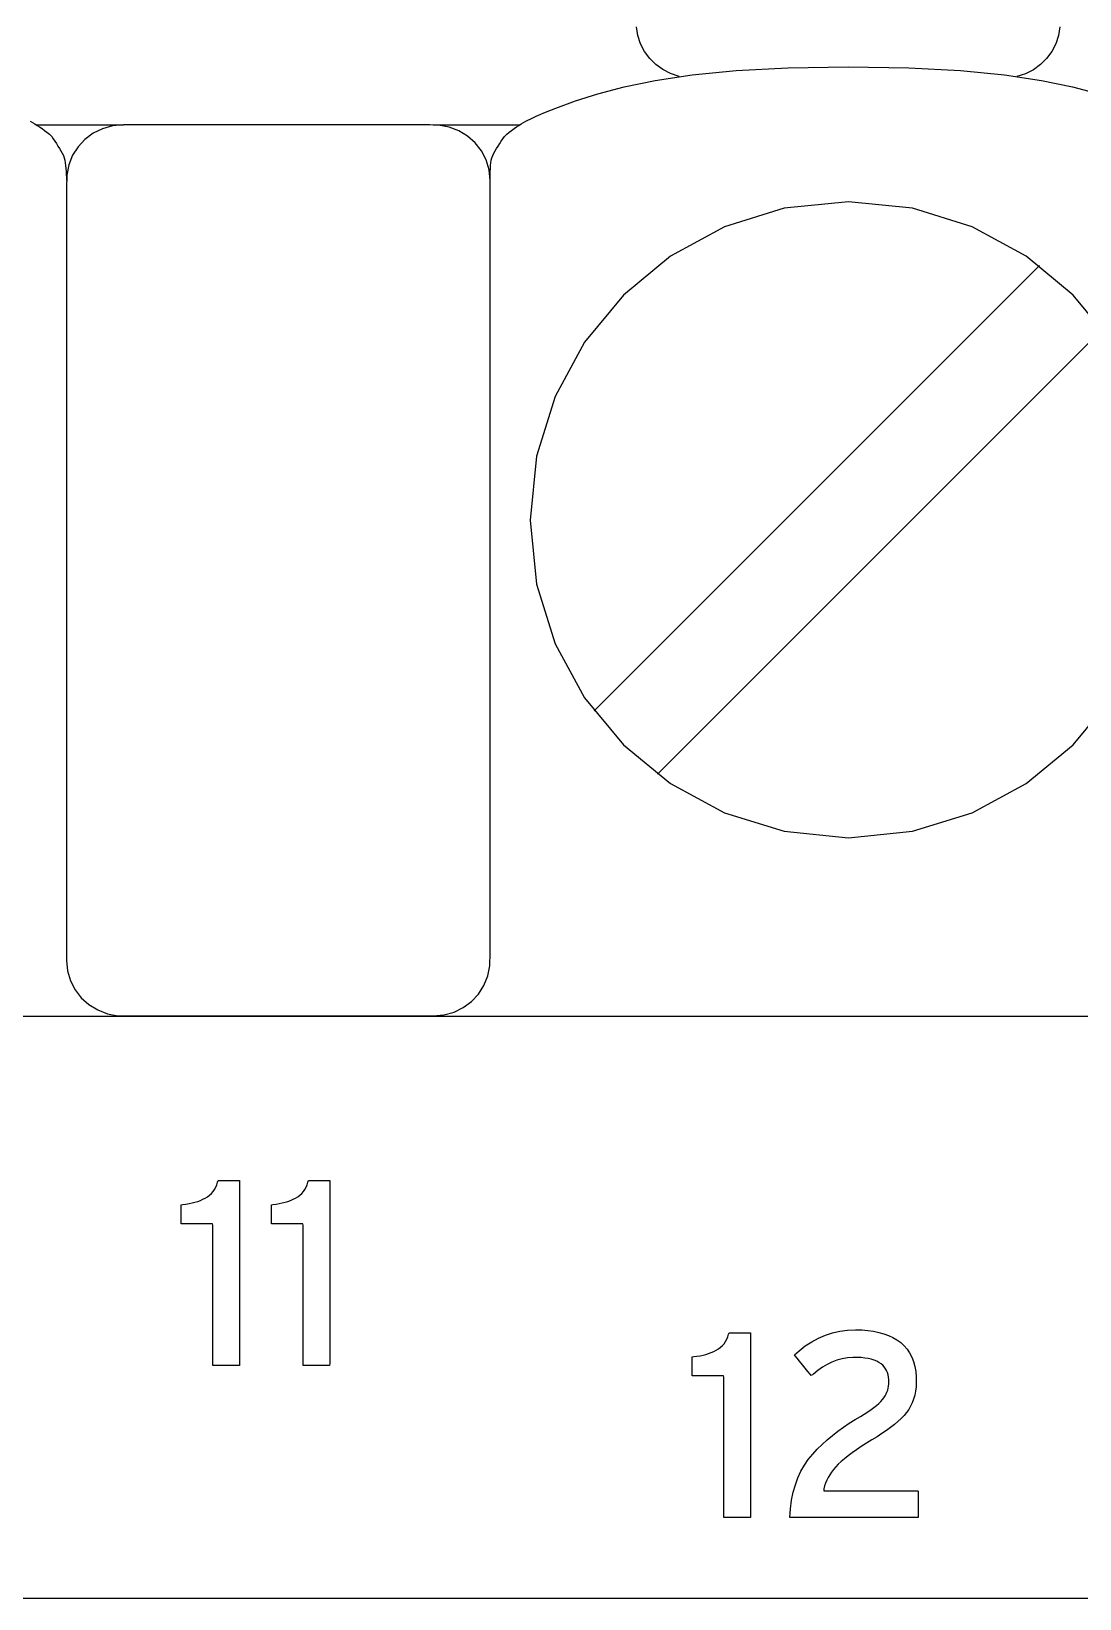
# Model space of a CAD drawing. Extents: x 1 to 47.7, y 0.2 to 35.
# Drawn here: x 29.741 to 30.293, y 10.665 to 11.489 of the extents above; entities that cross this region are included whole.
import ezdxf

# ---------------------------------------------------------------- set-up
doc = ezdxf.new("R2010")
doc.units = 0
doc.header["$MEASUREMENT"] = 0
for name, color, linetype in [('5_1___24__TARGET_LEDS___12', 7, 'CONTINUOUS'), ('6_1__EMPTY_IO_BOARD_POSITI', 7, 'CONTINUOUS'), ('6_2___8__INDEPENDENT_INPUT', 7, 'CONTINUOUS'), ('6_3___8__OPTOISO_INDEPENDE', 7, 'CONTINUOUS'), ('6_4___24__OPTOISO_INDEPEND', 7, 'CONTINUOUS'), ('6_5___8__INDEPENDENT_INPUT', 7, 'CONTINUOUS'), ('6_6___8__INDEPENDENT_INPUT', 7, 'CONTINUOUS'), ('6_7___8__OPTOISO_INDEPENDE', 7, 'CONTINUOUS'), ('6_8___8__OPTOISO_INDEPENDE', 7, 'CONTINUOUS'), ('7_0_____DWG', 7, 'CONTINUOUS')]:
    doc.layers.add(name, color=color, linetype=linetype)

msp = doc.modelspace()

# ---------------------------------------------------------------- linework, layer by layer
at = {"layer": '5_1___24__TARGET_LEDS___12'}
for points in [[(30.08194, 11.46545), (30.07751, 11.46695), (30.07342, 11.46907), (30.06973, 11.47175), (30.06652, 11.47495), (30.06384, 11.47859), (30.06175, 11.48262), (30.06032, 11.48699), (30.0596, 11.49163)], [(30.2823, 11.49161), (30.28157, 11.48695), (30.28012, 11.48257), (30.27801, 11.47853), (30.2753, 11.47488), (30.27205, 11.4717), (30.26833, 11.46902), (30.2642, 11.46692), (30.25972, 11.46545)], [(29.98253, 11.41079), (29.98253, 11.41229), (29.98256, 11.41385), (29.9826, 11.41546), (29.98269, 11.41706), (29.98281, 11.41862), (29.98298, 11.4201), (29.9832, 11.42147), (29.9835, 11.4227), (29.98392, 11.42384), (29.98451, 11.42508), (29.9852, 11.42634), (29.98596, 11.4276), (29.98677, 11.42887), (29.9876, 11.43014), (29.98844, 11.43141), (29.98927, 11.43267), (29.99007, 11.43392), (29.99129, 11.43508), (29.9926, 11.43614), (29.99388, 11.43713), (29.99514, 11.43806), (29.99639, 11.43893), (29.99762, 11.43974), (29.99885, 11.44049), (30.00008, 11.4412), (30.00132, 11.44187), (30.00248, 11.44248), (30.00358, 11.44305), (30.00463, 11.44357), (30.0057, 11.44408), (30.00681, 11.44459), (30.008, 11.44512), (30.00933, 11.44568), (30.01083, 11.4463), (30.01715, 11.44878), (30.02743, 11.45259), (30.03922, 11.45641), (30.05304, 11.46008), (30.06941, 11.46343), (30.08887, 11.46632), (30.11194, 11.46858), (30.13914, 11.47005), (30.17101, 11.47057), (30.20286, 11.47005), (30.23006, 11.46858), (30.25313, 11.46632), (30.27259, 11.46343), (30.28896, 11.46008), (30.30278, 11.45641)], [(29.74068, 11.44187), (29.74191, 11.4412), (29.74315, 11.44049), (29.74438, 11.43974), (29.74561, 11.43893), (29.74685, 11.43806), (29.74811, 11.43713), (29.74939, 11.43614), (29.7507, 11.43508), (29.75193, 11.43392), (29.75272, 11.43267), (29.75355, 11.43141), (29.75439, 11.43014), (29.75523, 11.42887), (29.75603, 11.4276), (29.75679, 11.42634), (29.75748, 11.42508), (29.75808, 11.42384), (29.7585, 11.4227), (29.75881, 11.42147), (29.75906, 11.4201), (29.75927, 11.41862), (29.75943, 11.41706), (29.75955, 11.41546), (29.75962, 11.41385), (29.75967, 11.41229), (29.75968, 11.41079)], [(29.74414, 11.44003), (29.78968, 11.44003)], [(29.95254, 11.44003), (29.99809, 11.44003)], [(30.30976, 11.32564), (30.28933, 11.35043), (30.26457, 11.37089), (30.23616, 11.38635), (30.20477, 11.39612), (30.17107, 11.39953), (30.13732, 11.39612), (30.10589, 11.38635), (30.07745, 11.37089), (30.05267, 11.35043), (30.03223, 11.32564), (30.0168, 11.2972), (30.00705, 11.26578), (30.00365, 11.23208), (30.00705, 11.19839), (30.0168, 11.16703), (30.03223, 11.13865), (30.05267, 11.11392), (30.07745, 11.09353), (30.10589, 11.07813), (30.13732, 11.0684), (30.17107, 11.065), (30.20477, 11.0684), (30.23616, 11.07813), (30.26457, 11.09353), (30.28933, 11.11392), (30.30976, 11.13865)], [(30.03723, 11.13184), (30.2715, 11.36611)], [(30.07065, 11.09842), (30.30492, 11.33269)], [(28.42013, 10.9711), (28.55933, 10.9711), (28.70075, 10.9711), (28.9885, 10.9711), (29.2798, 10.9711), (29.57111, 10.9711), (29.85886, 10.9711), (30.00028, 10.9711), (30.13948, 10.9711), (30.276, 10.9711), (30.40941, 10.9711)]]:
    msp.add_lwpolyline(points, dxfattribs=at)
msp.add_lwpolyline([(29.98253, 11.41079), (29.98199, 11.41635), (29.98043, 11.42156), (29.97796, 11.42631), (29.97468, 11.43052), (29.97068, 11.43408), (29.96608, 11.43689), (29.96096, 11.43886), (29.95543, 11.4399), (29.95091, 11.44003), (29.93911, 11.44003), (29.91856, 11.44003), (29.89244, 11.44003), (29.86393, 11.44003), (29.83622, 11.44003), (29.81249, 11.44003), (29.79591, 11.44003), (29.78968, 11.44003), (29.78398, 11.4395), (29.77865, 11.43799), (29.77377, 11.43558), (29.76945, 11.43238), (29.7658, 11.42849), (29.76291, 11.424), (29.76088, 11.419), (29.75982, 11.41361), (29.75968, 11.40669), (29.75968, 11.37697), (29.75968, 11.32519), (29.75968, 11.25939), (29.75968, 11.18757), (29.75968, 11.11776), (29.75968, 11.05797), (29.75968, 11.01622), (29.75968, 11.00052), (29.76022, 10.99496), (29.76178, 10.98975), (29.76425, 10.985), (29.76753, 10.98079), (29.77153, 10.97723), (29.77614, 10.97442), (29.78126, 10.97245), (29.78679, 10.97141), (29.79131, 10.97128), (29.80311, 10.97128), (29.82366, 10.97128), (29.84978, 10.97128), (29.87829, 10.97128), (29.906, 10.97128), (29.92973, 10.97128), (29.94631, 10.97128), (29.95254, 10.97128), (29.95824, 10.97181), (29.96357, 10.97332), (29.96845, 10.97573), (29.97276, 10.97893), (29.97642, 10.98282), (29.9793, 10.98731), (29.98133, 10.99231), (29.98239, 10.9977), (29.98253, 11.00461), (29.98253, 11.03434), (29.98253, 11.08611), (29.98253, 11.15192), (29.98253, 11.22373), (29.98253, 11.29354), (29.98253, 11.35333), (29.98253, 11.39509)], close=True, dxfattribs=at)
at = {"layer": '6_1__EMPTY_IO_BOARD_POSITI'}
msp.add_lwpolyline([(30.40736, 10.97103), (30.21939, 10.97103), (30.02564, 10.97103), (29.82735, 10.97103), (29.62573, 10.97103), (29.21743, 10.97103), (28.81052, 10.97103), (28.61066, 10.97103), (28.41481, 10.97103)], dxfattribs=at)
at = {"layer": '6_2___8__INDEPENDENT_INPUT'}
for points in [[(30.08194, 11.46545), (30.07751, 11.46695), (30.07342, 11.46907), (30.06973, 11.47175), (30.06652, 11.47495), (30.06384, 11.47859), (30.06175, 11.48262), (30.06032, 11.48699), (30.0596, 11.49163)], [(30.2823, 11.49161), (30.28157, 11.48695), (30.28012, 11.48257), (30.27801, 11.47853), (30.2753, 11.47488), (30.27205, 11.4717), (30.26833, 11.46902), (30.2642, 11.46692), (30.25972, 11.46545)], [(29.98253, 11.41079), (29.98253, 11.41229), (29.98256, 11.41385), (29.9826, 11.41546), (29.98269, 11.41706), (29.98281, 11.41862), (29.98298, 11.4201), (29.9832, 11.42147), (29.9835, 11.4227), (29.98392, 11.42384), (29.98451, 11.42508), (29.9852, 11.42634), (29.98596, 11.4276), (29.98677, 11.42887), (29.9876, 11.43014), (29.98844, 11.43141), (29.98927, 11.43267), (29.99007, 11.43392), (29.99129, 11.43508), (29.9926, 11.43614), (29.99388, 11.43713), (29.99514, 11.43806), (29.99639, 11.43893), (29.99762, 11.43974), (29.99885, 11.44049), (30.00008, 11.4412), (30.00132, 11.44187), (30.00248, 11.44248), (30.00358, 11.44305), (30.00463, 11.44357), (30.0057, 11.44408), (30.00681, 11.44459), (30.008, 11.44512), (30.00933, 11.44568), (30.01083, 11.4463), (30.01715, 11.44878), (30.02743, 11.45259), (30.03922, 11.45641), (30.05304, 11.46008), (30.06941, 11.46343), (30.08887, 11.46632), (30.11194, 11.46858), (30.13914, 11.47005), (30.17101, 11.47057), (30.20286, 11.47005), (30.23006, 11.46858), (30.25313, 11.46632), (30.27259, 11.46343), (30.28896, 11.46008), (30.30278, 11.45641)], [(29.74068, 11.44187), (29.74191, 11.4412), (29.74315, 11.44049), (29.74438, 11.43974), (29.74561, 11.43893), (29.74685, 11.43806), (29.74811, 11.43713), (29.74939, 11.43614), (29.7507, 11.43508), (29.75193, 11.43392), (29.75272, 11.43267), (29.75355, 11.43141), (29.75439, 11.43014), (29.75523, 11.42887), (29.75603, 11.4276), (29.75679, 11.42634), (29.75748, 11.42508), (29.75808, 11.42384), (29.7585, 11.4227), (29.75881, 11.42147), (29.75906, 11.4201), (29.75927, 11.41862), (29.75943, 11.41706), (29.75955, 11.41546), (29.75962, 11.41385), (29.75967, 11.41229), (29.75968, 11.41079)], [(29.74414, 11.44003), (29.78968, 11.44003)], [(29.95254, 11.44003), (29.99809, 11.44003)], [(30.30976, 11.32564), (30.28933, 11.35043), (30.26457, 11.37089), (30.23616, 11.38635), (30.20477, 11.39612), (30.17107, 11.39953), (30.13732, 11.39612), (30.10589, 11.38635), (30.07745, 11.37089), (30.05267, 11.35043), (30.03223, 11.32564), (30.0168, 11.2972), (30.00705, 11.26578), (30.00365, 11.23208), (30.00705, 11.19839), (30.0168, 11.16703), (30.03223, 11.13865), (30.05267, 11.11392), (30.07745, 11.09353), (30.10589, 11.07813), (30.13732, 11.0684), (30.17107, 11.065), (30.20477, 11.0684), (30.23616, 11.07813), (30.26457, 11.09353), (30.28933, 11.11392), (30.30976, 11.13865)], [(30.03723, 11.13184), (30.2715, 11.36611)], [(30.07065, 11.09842), (30.30492, 11.33269)], [(28.42013, 10.9711), (28.55933, 10.9711), (28.70075, 10.9711), (28.9885, 10.9711), (29.2798, 10.9711), (29.57111, 10.9711), (29.85886, 10.9711), (30.00028, 10.9711), (30.13948, 10.9711), (30.276, 10.9711), (30.40941, 10.9711)]]:
    msp.add_lwpolyline(points, dxfattribs=at)
msp.add_lwpolyline([(29.98253, 11.41079), (29.98199, 11.41635), (29.98043, 11.42156), (29.97796, 11.42631), (29.97468, 11.43052), (29.97068, 11.43408), (29.96608, 11.43689), (29.96096, 11.43886), (29.95543, 11.4399), (29.95091, 11.44003), (29.93911, 11.44003), (29.91856, 11.44003), (29.89244, 11.44003), (29.86393, 11.44003), (29.83622, 11.44003), (29.81249, 11.44003), (29.79591, 11.44003), (29.78968, 11.44003), (29.78398, 11.4395), (29.77865, 11.43799), (29.77377, 11.43558), (29.76945, 11.43238), (29.7658, 11.42849), (29.76291, 11.424), (29.76088, 11.419), (29.75982, 11.41361), (29.75968, 11.40669), (29.75968, 11.37697), (29.75968, 11.32519), (29.75968, 11.25939), (29.75968, 11.18757), (29.75968, 11.11776), (29.75968, 11.05797), (29.75968, 11.01622), (29.75968, 11.00052), (29.76022, 10.99496), (29.76178, 10.98975), (29.76425, 10.985), (29.76753, 10.98079), (29.77153, 10.97723), (29.77614, 10.97442), (29.78126, 10.97245), (29.78679, 10.97141), (29.79131, 10.97128), (29.80311, 10.97128), (29.82366, 10.97128), (29.84978, 10.97128), (29.87829, 10.97128), (29.906, 10.97128), (29.92973, 10.97128), (29.94631, 10.97128), (29.95254, 10.97128), (29.95824, 10.97181), (29.96357, 10.97332), (29.96845, 10.97573), (29.97276, 10.97893), (29.97642, 10.98282), (29.9793, 10.98731), (29.98133, 10.99231), (29.98239, 10.9977), (29.98253, 11.00461), (29.98253, 11.03434), (29.98253, 11.08611), (29.98253, 11.15192), (29.98253, 11.22373), (29.98253, 11.29354), (29.98253, 11.35333), (29.98253, 11.39509)], close=True, dxfattribs=at)
at = {"layer": '6_3___8__OPTOISO_INDEPENDE'}
for points in [[(30.08194, 11.46545), (30.07751, 11.46695), (30.07342, 11.46907), (30.06973, 11.47175), (30.06652, 11.47495), (30.06384, 11.47859), (30.06175, 11.48262), (30.06032, 11.48699), (30.0596, 11.49163)], [(30.2823, 11.49161), (30.28157, 11.48695), (30.28012, 11.48257), (30.27801, 11.47853), (30.2753, 11.47488), (30.27205, 11.4717), (30.26833, 11.46902), (30.2642, 11.46692), (30.25972, 11.46545)], [(29.98253, 11.41079), (29.98253, 11.41229), (29.98256, 11.41385), (29.9826, 11.41546), (29.98269, 11.41706), (29.98281, 11.41862), (29.98298, 11.4201), (29.9832, 11.42147), (29.9835, 11.4227), (29.98392, 11.42384), (29.98451, 11.42508), (29.9852, 11.42634), (29.98596, 11.4276), (29.98677, 11.42887), (29.9876, 11.43014), (29.98844, 11.43141), (29.98927, 11.43267), (29.99007, 11.43392), (29.99129, 11.43508), (29.9926, 11.43614), (29.99388, 11.43713), (29.99514, 11.43806), (29.99639, 11.43893), (29.99762, 11.43974), (29.99885, 11.44049), (30.00008, 11.4412), (30.00132, 11.44187), (30.00248, 11.44248), (30.00358, 11.44305), (30.00463, 11.44357), (30.0057, 11.44408), (30.00681, 11.44459), (30.008, 11.44512), (30.00933, 11.44568), (30.01083, 11.4463), (30.01715, 11.44878), (30.02743, 11.45259), (30.03922, 11.45641), (30.05304, 11.46008), (30.06941, 11.46343), (30.08887, 11.46632), (30.11194, 11.46858), (30.13914, 11.47005), (30.17101, 11.47057), (30.20286, 11.47005), (30.23006, 11.46858), (30.25313, 11.46632), (30.27259, 11.46343), (30.28896, 11.46008), (30.30278, 11.45641)], [(29.74068, 11.44187), (29.74191, 11.4412), (29.74315, 11.44049), (29.74438, 11.43974), (29.74561, 11.43893), (29.74685, 11.43806), (29.74811, 11.43713), (29.74939, 11.43614), (29.7507, 11.43508), (29.75193, 11.43392), (29.75272, 11.43267), (29.75355, 11.43141), (29.75439, 11.43014), (29.75523, 11.42887), (29.75603, 11.4276), (29.75679, 11.42634), (29.75748, 11.42508), (29.75808, 11.42384), (29.7585, 11.4227), (29.75881, 11.42147), (29.75906, 11.4201), (29.75927, 11.41862), (29.75943, 11.41706), (29.75955, 11.41546), (29.75962, 11.41385), (29.75967, 11.41229), (29.75968, 11.41079)], [(29.74414, 11.44003), (29.78968, 11.44003)], [(29.95254, 11.44003), (29.99809, 11.44003)], [(30.30976, 11.32564), (30.28933, 11.35043), (30.26457, 11.37089), (30.23616, 11.38635), (30.20477, 11.39612), (30.17107, 11.39953), (30.13732, 11.39612), (30.10589, 11.38635), (30.07745, 11.37089), (30.05267, 11.35043), (30.03223, 11.32564), (30.0168, 11.2972), (30.00705, 11.26578), (30.00365, 11.23208), (30.00705, 11.19839), (30.0168, 11.16703), (30.03223, 11.13865), (30.05267, 11.11392), (30.07745, 11.09353), (30.10589, 11.07813), (30.13732, 11.0684), (30.17107, 11.065), (30.20477, 11.0684), (30.23616, 11.07813), (30.26457, 11.09353), (30.28933, 11.11392), (30.30976, 11.13865)], [(30.03723, 11.13184), (30.2715, 11.36611)], [(30.07065, 11.09842), (30.30492, 11.33269)], [(28.42013, 10.9711), (28.55933, 10.9711), (28.70075, 10.9711), (28.9885, 10.9711), (29.2798, 10.9711), (29.57111, 10.9711), (29.85886, 10.9711), (30.00028, 10.9711), (30.13948, 10.9711), (30.276, 10.9711), (30.40941, 10.9711)]]:
    msp.add_lwpolyline(points, dxfattribs=at)
msp.add_lwpolyline([(29.98253, 11.41079), (29.98199, 11.41635), (29.98043, 11.42156), (29.97796, 11.42631), (29.97468, 11.43052), (29.97068, 11.43408), (29.96608, 11.43689), (29.96096, 11.43886), (29.95543, 11.4399), (29.95091, 11.44003), (29.93911, 11.44003), (29.91856, 11.44003), (29.89244, 11.44003), (29.86393, 11.44003), (29.83622, 11.44003), (29.81249, 11.44003), (29.79591, 11.44003), (29.78968, 11.44003), (29.78398, 11.4395), (29.77865, 11.43799), (29.77377, 11.43558), (29.76945, 11.43238), (29.7658, 11.42849), (29.76291, 11.424), (29.76088, 11.419), (29.75982, 11.41361), (29.75968, 11.40669), (29.75968, 11.37697), (29.75968, 11.32519), (29.75968, 11.25939), (29.75968, 11.18757), (29.75968, 11.11776), (29.75968, 11.05797), (29.75968, 11.01622), (29.75968, 11.00052), (29.76022, 10.99496), (29.76178, 10.98975), (29.76425, 10.985), (29.76753, 10.98079), (29.77153, 10.97723), (29.77614, 10.97442), (29.78126, 10.97245), (29.78679, 10.97141), (29.79131, 10.97128), (29.80311, 10.97128), (29.82366, 10.97128), (29.84978, 10.97128), (29.87829, 10.97128), (29.906, 10.97128), (29.92973, 10.97128), (29.94631, 10.97128), (29.95254, 10.97128), (29.95824, 10.97181), (29.96357, 10.97332), (29.96845, 10.97573), (29.97276, 10.97893), (29.97642, 10.98282), (29.9793, 10.98731), (29.98133, 10.99231), (29.98239, 10.9977), (29.98253, 11.00461), (29.98253, 11.03434), (29.98253, 11.08611), (29.98253, 11.15192), (29.98253, 11.22373), (29.98253, 11.29354), (29.98253, 11.35333), (29.98253, 11.39509)], close=True, dxfattribs=at)
at = {"layer": '6_4___24__OPTOISO_INDEPEND'}
for points in [[(30.08194, 11.46545), (30.07751, 11.46695), (30.07342, 11.46907), (30.06973, 11.47175), (30.06652, 11.47495), (30.06384, 11.47859), (30.06175, 11.48262), (30.06032, 11.48699), (30.0596, 11.49163)], [(30.2823, 11.49161), (30.28157, 11.48695), (30.28012, 11.48257), (30.27801, 11.47853), (30.2753, 11.47488), (30.27205, 11.4717), (30.26833, 11.46902), (30.2642, 11.46692), (30.25972, 11.46545)], [(29.98253, 11.41079), (29.98253, 11.41229), (29.98256, 11.41385), (29.9826, 11.41546), (29.98269, 11.41706), (29.98281, 11.41862), (29.98298, 11.4201), (29.9832, 11.42147), (29.9835, 11.4227), (29.98392, 11.42384), (29.98451, 11.42508), (29.9852, 11.42634), (29.98596, 11.4276), (29.98677, 11.42887), (29.9876, 11.43014), (29.98844, 11.43141), (29.98927, 11.43267), (29.99007, 11.43392), (29.99129, 11.43508), (29.9926, 11.43614), (29.99388, 11.43713), (29.99514, 11.43806), (29.99639, 11.43893), (29.99762, 11.43974), (29.99885, 11.44049), (30.00008, 11.4412), (30.00132, 11.44187), (30.00248, 11.44248), (30.00358, 11.44305), (30.00463, 11.44357), (30.0057, 11.44408), (30.00681, 11.44459), (30.008, 11.44512), (30.00933, 11.44568), (30.01083, 11.4463), (30.01715, 11.44878), (30.02743, 11.45259), (30.03922, 11.45641), (30.05304, 11.46008), (30.06941, 11.46343), (30.08887, 11.46632), (30.11194, 11.46858), (30.13914, 11.47005), (30.17101, 11.47057), (30.20286, 11.47005), (30.23006, 11.46858), (30.25313, 11.46632), (30.27259, 11.46343), (30.28896, 11.46008), (30.30278, 11.45641)], [(29.74068, 11.44187), (29.74191, 11.4412), (29.74315, 11.44049), (29.74438, 11.43974), (29.74561, 11.43893), (29.74685, 11.43806), (29.74811, 11.43713), (29.74939, 11.43614), (29.7507, 11.43508), (29.75193, 11.43392), (29.75272, 11.43267), (29.75355, 11.43141), (29.75439, 11.43014), (29.75523, 11.42887), (29.75603, 11.4276), (29.75679, 11.42634), (29.75748, 11.42508), (29.75808, 11.42384), (29.7585, 11.4227), (29.75881, 11.42147), (29.75906, 11.4201), (29.75927, 11.41862), (29.75943, 11.41706), (29.75955, 11.41546), (29.75962, 11.41385), (29.75967, 11.41229), (29.75968, 11.41079)], [(29.74414, 11.44003), (29.78968, 11.44003)], [(29.95254, 11.44003), (29.99809, 11.44003)], [(30.30976, 11.32564), (30.28933, 11.35043), (30.26457, 11.37089), (30.23616, 11.38635), (30.20477, 11.39612), (30.17107, 11.39953), (30.13732, 11.39612), (30.10589, 11.38635), (30.07745, 11.37089), (30.05267, 11.35043), (30.03223, 11.32564), (30.0168, 11.2972), (30.00705, 11.26578), (30.00365, 11.23208), (30.00705, 11.19839), (30.0168, 11.16703), (30.03223, 11.13865), (30.05267, 11.11392), (30.07745, 11.09353), (30.10589, 11.07813), (30.13732, 11.0684), (30.17107, 11.065), (30.20477, 11.0684), (30.23616, 11.07813), (30.26457, 11.09353), (30.28933, 11.11392), (30.30976, 11.13865)], [(30.03723, 11.13184), (30.2715, 11.36611)], [(30.07065, 11.09842), (30.30492, 11.33269)], [(28.42013, 10.9711), (28.55933, 10.9711), (28.70075, 10.9711), (28.9885, 10.9711), (29.2798, 10.9711), (29.57111, 10.9711), (29.85886, 10.9711), (30.00028, 10.9711), (30.13948, 10.9711), (30.276, 10.9711), (30.40941, 10.9711)]]:
    msp.add_lwpolyline(points, dxfattribs=at)
msp.add_lwpolyline([(29.98253, 11.41079), (29.98199, 11.41635), (29.98043, 11.42156), (29.97796, 11.42631), (29.97468, 11.43052), (29.97068, 11.43408), (29.96608, 11.43689), (29.96096, 11.43886), (29.95543, 11.4399), (29.95091, 11.44003), (29.93911, 11.44003), (29.91856, 11.44003), (29.89244, 11.44003), (29.86393, 11.44003), (29.83622, 11.44003), (29.81249, 11.44003), (29.79591, 11.44003), (29.78968, 11.44003), (29.78398, 11.4395), (29.77865, 11.43799), (29.77377, 11.43558), (29.76945, 11.43238), (29.7658, 11.42849), (29.76291, 11.424), (29.76088, 11.419), (29.75982, 11.41361), (29.75968, 11.40669), (29.75968, 11.37697), (29.75968, 11.32519), (29.75968, 11.25939), (29.75968, 11.18757), (29.75968, 11.11776), (29.75968, 11.05797), (29.75968, 11.01622), (29.75968, 11.00052), (29.76022, 10.99496), (29.76178, 10.98975), (29.76425, 10.985), (29.76753, 10.98079), (29.77153, 10.97723), (29.77614, 10.97442), (29.78126, 10.97245), (29.78679, 10.97141), (29.79131, 10.97128), (29.80311, 10.97128), (29.82366, 10.97128), (29.84978, 10.97128), (29.87829, 10.97128), (29.906, 10.97128), (29.92973, 10.97128), (29.94631, 10.97128), (29.95254, 10.97128), (29.95824, 10.97181), (29.96357, 10.97332), (29.96845, 10.97573), (29.97276, 10.97893), (29.97642, 10.98282), (29.9793, 10.98731), (29.98133, 10.99231), (29.98239, 10.9977), (29.98253, 11.00461), (29.98253, 11.03434), (29.98253, 11.08611), (29.98253, 11.15192), (29.98253, 11.22373), (29.98253, 11.29354), (29.98253, 11.35333), (29.98253, 11.39509)], close=True, dxfattribs=at)
at = {"layer": '6_5___8__INDEPENDENT_INPUT'}
for points in [[(30.08194, 11.46545), (30.07751, 11.46695), (30.07342, 11.46907), (30.06973, 11.47175), (30.06652, 11.47495), (30.06384, 11.47859), (30.06175, 11.48262), (30.06032, 11.48699), (30.0596, 11.49163)], [(30.2823, 11.49161), (30.28157, 11.48695), (30.28012, 11.48257), (30.27801, 11.47853), (30.2753, 11.47488), (30.27205, 11.4717), (30.26833, 11.46902), (30.2642, 11.46692), (30.25972, 11.46545)], [(29.98253, 11.41079), (29.98253, 11.41229), (29.98256, 11.41385), (29.9826, 11.41546), (29.98269, 11.41706), (29.98281, 11.41862), (29.98298, 11.4201), (29.9832, 11.42147), (29.9835, 11.4227), (29.98392, 11.42384), (29.98451, 11.42508), (29.9852, 11.42634), (29.98596, 11.4276), (29.98677, 11.42887), (29.9876, 11.43014), (29.98844, 11.43141), (29.98927, 11.43267), (29.99007, 11.43392), (29.99129, 11.43508), (29.9926, 11.43614), (29.99388, 11.43713), (29.99514, 11.43806), (29.99639, 11.43893), (29.99762, 11.43974), (29.99885, 11.44049), (30.00008, 11.4412), (30.00132, 11.44187), (30.00248, 11.44248), (30.00358, 11.44305), (30.00463, 11.44357), (30.0057, 11.44408), (30.00681, 11.44459), (30.008, 11.44512), (30.00933, 11.44568), (30.01083, 11.4463), (30.01715, 11.44878), (30.02743, 11.45259), (30.03922, 11.45641), (30.05304, 11.46008), (30.06941, 11.46343), (30.08887, 11.46632), (30.11194, 11.46858), (30.13914, 11.47005), (30.17101, 11.47057), (30.20286, 11.47005), (30.23006, 11.46858), (30.25313, 11.46632), (30.27259, 11.46343), (30.28896, 11.46008), (30.30278, 11.45641)], [(29.74068, 11.44187), (29.74191, 11.4412), (29.74315, 11.44049), (29.74438, 11.43974), (29.74561, 11.43893), (29.74685, 11.43806), (29.74811, 11.43713), (29.74939, 11.43614), (29.7507, 11.43508), (29.75193, 11.43392), (29.75272, 11.43267), (29.75355, 11.43141), (29.75439, 11.43014), (29.75523, 11.42887), (29.75603, 11.4276), (29.75679, 11.42634), (29.75748, 11.42508), (29.75808, 11.42384), (29.7585, 11.4227), (29.75881, 11.42147), (29.75906, 11.4201), (29.75927, 11.41862), (29.75943, 11.41706), (29.75955, 11.41546), (29.75962, 11.41385), (29.75967, 11.41229), (29.75968, 11.41079)], [(29.74414, 11.44003), (29.78968, 11.44003)], [(29.95254, 11.44003), (29.99809, 11.44003)], [(30.30976, 11.32564), (30.28933, 11.35043), (30.26457, 11.37089), (30.23616, 11.38635), (30.20477, 11.39612), (30.17107, 11.39953), (30.13732, 11.39612), (30.10589, 11.38635), (30.07745, 11.37089), (30.05267, 11.35043), (30.03223, 11.32564), (30.0168, 11.2972), (30.00705, 11.26578), (30.00365, 11.23208), (30.00705, 11.19839), (30.0168, 11.16703), (30.03223, 11.13865), (30.05267, 11.11392), (30.07745, 11.09353), (30.10589, 11.07813), (30.13732, 11.0684), (30.17107, 11.065), (30.20477, 11.0684), (30.23616, 11.07813), (30.26457, 11.09353), (30.28933, 11.11392), (30.30976, 11.13865)], [(30.03723, 11.13184), (30.2715, 11.36611)], [(30.07065, 11.09842), (30.30492, 11.33269)], [(28.42013, 10.9711), (28.55933, 10.9711), (28.70075, 10.9711), (28.9885, 10.9711), (29.2798, 10.9711), (29.57111, 10.9711), (29.85886, 10.9711), (30.00028, 10.9711), (30.13948, 10.9711), (30.276, 10.9711), (30.40941, 10.9711)]]:
    msp.add_lwpolyline(points, dxfattribs=at)
msp.add_lwpolyline([(29.98253, 11.41079), (29.98199, 11.41635), (29.98043, 11.42156), (29.97796, 11.42631), (29.97468, 11.43052), (29.97068, 11.43408), (29.96608, 11.43689), (29.96096, 11.43886), (29.95543, 11.4399), (29.95091, 11.44003), (29.93911, 11.44003), (29.91856, 11.44003), (29.89244, 11.44003), (29.86393, 11.44003), (29.83622, 11.44003), (29.81249, 11.44003), (29.79591, 11.44003), (29.78968, 11.44003), (29.78398, 11.4395), (29.77865, 11.43799), (29.77377, 11.43558), (29.76945, 11.43238), (29.7658, 11.42849), (29.76291, 11.424), (29.76088, 11.419), (29.75982, 11.41361), (29.75968, 11.40669), (29.75968, 11.37697), (29.75968, 11.32519), (29.75968, 11.25939), (29.75968, 11.18757), (29.75968, 11.11776), (29.75968, 11.05797), (29.75968, 11.01622), (29.75968, 11.00052), (29.76022, 10.99496), (29.76178, 10.98975), (29.76425, 10.985), (29.76753, 10.98079), (29.77153, 10.97723), (29.77614, 10.97442), (29.78126, 10.97245), (29.78679, 10.97141), (29.79131, 10.97128), (29.80311, 10.97128), (29.82366, 10.97128), (29.84978, 10.97128), (29.87829, 10.97128), (29.906, 10.97128), (29.92973, 10.97128), (29.94631, 10.97128), (29.95254, 10.97128), (29.95824, 10.97181), (29.96357, 10.97332), (29.96845, 10.97573), (29.97276, 10.97893), (29.97642, 10.98282), (29.9793, 10.98731), (29.98133, 10.99231), (29.98239, 10.9977), (29.98253, 11.00461), (29.98253, 11.03434), (29.98253, 11.08611), (29.98253, 11.15192), (29.98253, 11.22373), (29.98253, 11.29354), (29.98253, 11.35333), (29.98253, 11.39509)], close=True, dxfattribs=at)
at = {"layer": '6_6___8__INDEPENDENT_INPUT'}
for points in [[(30.08194, 11.46545), (30.07751, 11.46695), (30.07342, 11.46907), (30.06973, 11.47175), (30.06652, 11.47495), (30.06384, 11.47859), (30.06175, 11.48262), (30.06032, 11.48699), (30.0596, 11.49163)], [(30.2823, 11.49161), (30.28157, 11.48695), (30.28012, 11.48257), (30.27801, 11.47853), (30.2753, 11.47488), (30.27205, 11.4717), (30.26833, 11.46902), (30.2642, 11.46692), (30.25972, 11.46545)], [(29.98253, 11.41079), (29.98253, 11.41229), (29.98256, 11.41385), (29.9826, 11.41546), (29.98269, 11.41706), (29.98281, 11.41862), (29.98298, 11.4201), (29.9832, 11.42147), (29.9835, 11.4227), (29.98392, 11.42384), (29.98451, 11.42508), (29.9852, 11.42634), (29.98596, 11.4276), (29.98677, 11.42887), (29.9876, 11.43014), (29.98844, 11.43141), (29.98927, 11.43267), (29.99007, 11.43392), (29.99129, 11.43508), (29.9926, 11.43614), (29.99388, 11.43713), (29.99514, 11.43806), (29.99639, 11.43893), (29.99762, 11.43974), (29.99885, 11.44049), (30.00008, 11.4412), (30.00132, 11.44187), (30.00248, 11.44248), (30.00358, 11.44305), (30.00463, 11.44357), (30.0057, 11.44408), (30.00681, 11.44459), (30.008, 11.44512), (30.00933, 11.44568), (30.01083, 11.4463), (30.01715, 11.44878), (30.02743, 11.45259), (30.03922, 11.45641), (30.05304, 11.46008), (30.06941, 11.46343), (30.08887, 11.46632), (30.11194, 11.46858), (30.13914, 11.47005), (30.17101, 11.47057), (30.20286, 11.47005), (30.23006, 11.46858), (30.25313, 11.46632), (30.27259, 11.46343), (30.28896, 11.46008), (30.30278, 11.45641)], [(29.74068, 11.44187), (29.74191, 11.4412), (29.74315, 11.44049), (29.74438, 11.43974), (29.74561, 11.43893), (29.74685, 11.43806), (29.74811, 11.43713), (29.74939, 11.43614), (29.7507, 11.43508), (29.75193, 11.43392), (29.75272, 11.43267), (29.75355, 11.43141), (29.75439, 11.43014), (29.75523, 11.42887), (29.75603, 11.4276), (29.75679, 11.42634), (29.75748, 11.42508), (29.75808, 11.42384), (29.7585, 11.4227), (29.75881, 11.42147), (29.75906, 11.4201), (29.75927, 11.41862), (29.75943, 11.41706), (29.75955, 11.41546), (29.75962, 11.41385), (29.75967, 11.41229), (29.75968, 11.41079)], [(29.74414, 11.44003), (29.78968, 11.44003)], [(29.95254, 11.44003), (29.99809, 11.44003)], [(30.30976, 11.32564), (30.28933, 11.35043), (30.26457, 11.37089), (30.23616, 11.38635), (30.20477, 11.39612), (30.17107, 11.39953), (30.13732, 11.39612), (30.10589, 11.38635), (30.07745, 11.37089), (30.05267, 11.35043), (30.03223, 11.32564), (30.0168, 11.2972), (30.00705, 11.26578), (30.00365, 11.23208), (30.00705, 11.19839), (30.0168, 11.16703), (30.03223, 11.13865), (30.05267, 11.11392), (30.07745, 11.09353), (30.10589, 11.07813), (30.13732, 11.0684), (30.17107, 11.065), (30.20477, 11.0684), (30.23616, 11.07813), (30.26457, 11.09353), (30.28933, 11.11392), (30.30976, 11.13865)], [(30.03723, 11.13184), (30.2715, 11.36611)], [(30.07065, 11.09842), (30.30492, 11.33269)], [(28.42013, 10.9711), (28.55933, 10.9711), (28.70075, 10.9711), (28.9885, 10.9711), (29.2798, 10.9711), (29.57111, 10.9711), (29.85886, 10.9711), (30.00028, 10.9711), (30.13948, 10.9711), (30.276, 10.9711), (30.40941, 10.9711)]]:
    msp.add_lwpolyline(points, dxfattribs=at)
msp.add_lwpolyline([(29.98253, 11.41079), (29.98199, 11.41635), (29.98043, 11.42156), (29.97796, 11.42631), (29.97468, 11.43052), (29.97068, 11.43408), (29.96608, 11.43689), (29.96096, 11.43886), (29.95543, 11.4399), (29.95091, 11.44003), (29.93911, 11.44003), (29.91856, 11.44003), (29.89244, 11.44003), (29.86393, 11.44003), (29.83622, 11.44003), (29.81249, 11.44003), (29.79591, 11.44003), (29.78968, 11.44003), (29.78398, 11.4395), (29.77865, 11.43799), (29.77377, 11.43558), (29.76945, 11.43238), (29.7658, 11.42849), (29.76291, 11.424), (29.76088, 11.419), (29.75982, 11.41361), (29.75968, 11.40669), (29.75968, 11.37697), (29.75968, 11.32519), (29.75968, 11.25939), (29.75968, 11.18757), (29.75968, 11.11776), (29.75968, 11.05797), (29.75968, 11.01622), (29.75968, 11.00052), (29.76022, 10.99496), (29.76178, 10.98975), (29.76425, 10.985), (29.76753, 10.98079), (29.77153, 10.97723), (29.77614, 10.97442), (29.78126, 10.97245), (29.78679, 10.97141), (29.79131, 10.97128), (29.80311, 10.97128), (29.82366, 10.97128), (29.84978, 10.97128), (29.87829, 10.97128), (29.906, 10.97128), (29.92973, 10.97128), (29.94631, 10.97128), (29.95254, 10.97128), (29.95824, 10.97181), (29.96357, 10.97332), (29.96845, 10.97573), (29.97276, 10.97893), (29.97642, 10.98282), (29.9793, 10.98731), (29.98133, 10.99231), (29.98239, 10.9977), (29.98253, 11.00461), (29.98253, 11.03434), (29.98253, 11.08611), (29.98253, 11.15192), (29.98253, 11.22373), (29.98253, 11.29354), (29.98253, 11.35333), (29.98253, 11.39509)], close=True, dxfattribs=at)
at = {"layer": '6_7___8__OPTOISO_INDEPENDE'}
for points in [[(30.08194, 11.46545), (30.07751, 11.46695), (30.07342, 11.46907), (30.06973, 11.47175), (30.06652, 11.47495), (30.06384, 11.47859), (30.06175, 11.48262), (30.06032, 11.48699), (30.0596, 11.49163)], [(30.2823, 11.49161), (30.28157, 11.48695), (30.28012, 11.48257), (30.27801, 11.47853), (30.2753, 11.47488), (30.27205, 11.4717), (30.26833, 11.46902), (30.2642, 11.46692), (30.25972, 11.46545)], [(29.98253, 11.41079), (29.98253, 11.41229), (29.98256, 11.41385), (29.9826, 11.41546), (29.98269, 11.41706), (29.98281, 11.41862), (29.98298, 11.4201), (29.9832, 11.42147), (29.9835, 11.4227), (29.98392, 11.42384), (29.98451, 11.42508), (29.9852, 11.42634), (29.98596, 11.4276), (29.98677, 11.42887), (29.9876, 11.43014), (29.98844, 11.43141), (29.98927, 11.43267), (29.99007, 11.43392), (29.99129, 11.43508), (29.9926, 11.43614), (29.99388, 11.43713), (29.99514, 11.43806), (29.99639, 11.43893), (29.99762, 11.43974), (29.99885, 11.44049), (30.00008, 11.4412), (30.00132, 11.44187), (30.00248, 11.44248), (30.00358, 11.44305), (30.00463, 11.44357), (30.0057, 11.44408), (30.00681, 11.44459), (30.008, 11.44512), (30.00933, 11.44568), (30.01083, 11.4463), (30.01715, 11.44878), (30.02743, 11.45259), (30.03922, 11.45641), (30.05304, 11.46008), (30.06941, 11.46343), (30.08887, 11.46632), (30.11194, 11.46858), (30.13914, 11.47005), (30.17101, 11.47057), (30.20286, 11.47005), (30.23006, 11.46858), (30.25313, 11.46632), (30.27259, 11.46343), (30.28896, 11.46008), (30.30278, 11.45641)], [(29.74068, 11.44187), (29.74191, 11.4412), (29.74315, 11.44049), (29.74438, 11.43974), (29.74561, 11.43893), (29.74685, 11.43806), (29.74811, 11.43713), (29.74939, 11.43614), (29.7507, 11.43508), (29.75193, 11.43392), (29.75272, 11.43267), (29.75355, 11.43141), (29.75439, 11.43014), (29.75523, 11.42887), (29.75603, 11.4276), (29.75679, 11.42634), (29.75748, 11.42508), (29.75808, 11.42384), (29.7585, 11.4227), (29.75881, 11.42147), (29.75906, 11.4201), (29.75927, 11.41862), (29.75943, 11.41706), (29.75955, 11.41546), (29.75962, 11.41385), (29.75967, 11.41229), (29.75968, 11.41079)], [(29.74414, 11.44003), (29.78968, 11.44003)], [(29.95254, 11.44003), (29.99809, 11.44003)], [(30.30976, 11.32564), (30.28933, 11.35043), (30.26457, 11.37089), (30.23616, 11.38635), (30.20477, 11.39612), (30.17107, 11.39953), (30.13732, 11.39612), (30.10589, 11.38635), (30.07745, 11.37089), (30.05267, 11.35043), (30.03223, 11.32564), (30.0168, 11.2972), (30.00705, 11.26578), (30.00365, 11.23208), (30.00705, 11.19839), (30.0168, 11.16703), (30.03223, 11.13865), (30.05267, 11.11392), (30.07745, 11.09353), (30.10589, 11.07813), (30.13732, 11.0684), (30.17107, 11.065), (30.20477, 11.0684), (30.23616, 11.07813), (30.26457, 11.09353), (30.28933, 11.11392), (30.30976, 11.13865)], [(30.03723, 11.13184), (30.2715, 11.36611)], [(30.07065, 11.09842), (30.30492, 11.33269)], [(28.42013, 10.9711), (28.55933, 10.9711), (28.70075, 10.9711), (28.9885, 10.9711), (29.2798, 10.9711), (29.57111, 10.9711), (29.85886, 10.9711), (30.00028, 10.9711), (30.13948, 10.9711), (30.276, 10.9711), (30.40941, 10.9711)]]:
    msp.add_lwpolyline(points, dxfattribs=at)
msp.add_lwpolyline([(29.98253, 11.41079), (29.98199, 11.41635), (29.98043, 11.42156), (29.97796, 11.42631), (29.97468, 11.43052), (29.97068, 11.43408), (29.96608, 11.43689), (29.96096, 11.43886), (29.95543, 11.4399), (29.95091, 11.44003), (29.93911, 11.44003), (29.91856, 11.44003), (29.89244, 11.44003), (29.86393, 11.44003), (29.83622, 11.44003), (29.81249, 11.44003), (29.79591, 11.44003), (29.78968, 11.44003), (29.78398, 11.4395), (29.77865, 11.43799), (29.77377, 11.43558), (29.76945, 11.43238), (29.7658, 11.42849), (29.76291, 11.424), (29.76088, 11.419), (29.75982, 11.41361), (29.75968, 11.40669), (29.75968, 11.37697), (29.75968, 11.32519), (29.75968, 11.25939), (29.75968, 11.18757), (29.75968, 11.11776), (29.75968, 11.05797), (29.75968, 11.01622), (29.75968, 11.00052), (29.76022, 10.99496), (29.76178, 10.98975), (29.76425, 10.985), (29.76753, 10.98079), (29.77153, 10.97723), (29.77614, 10.97442), (29.78126, 10.97245), (29.78679, 10.97141), (29.79131, 10.97128), (29.80311, 10.97128), (29.82366, 10.97128), (29.84978, 10.97128), (29.87829, 10.97128), (29.906, 10.97128), (29.92973, 10.97128), (29.94631, 10.97128), (29.95254, 10.97128), (29.95824, 10.97181), (29.96357, 10.97332), (29.96845, 10.97573), (29.97276, 10.97893), (29.97642, 10.98282), (29.9793, 10.98731), (29.98133, 10.99231), (29.98239, 10.9977), (29.98253, 11.00461), (29.98253, 11.03434), (29.98253, 11.08611), (29.98253, 11.15192), (29.98253, 11.22373), (29.98253, 11.29354), (29.98253, 11.35333), (29.98253, 11.39509)], close=True, dxfattribs=at)
at = {"layer": '6_8___8__OPTOISO_INDEPENDE'}
for points in [[(30.08194, 11.46545), (30.07751, 11.46695), (30.07342, 11.46907), (30.06973, 11.47175), (30.06652, 11.47495), (30.06384, 11.47859), (30.06175, 11.48262), (30.06032, 11.48699), (30.0596, 11.49163)], [(30.2823, 11.49161), (30.28157, 11.48695), (30.28012, 11.48257), (30.27801, 11.47853), (30.2753, 11.47488), (30.27205, 11.4717), (30.26833, 11.46902), (30.2642, 11.46692), (30.25972, 11.46545)], [(29.98253, 11.41079), (29.98253, 11.41229), (29.98256, 11.41385), (29.9826, 11.41546), (29.98269, 11.41706), (29.98281, 11.41862), (29.98298, 11.4201), (29.9832, 11.42147), (29.9835, 11.4227), (29.98392, 11.42384), (29.98451, 11.42508), (29.9852, 11.42634), (29.98596, 11.4276), (29.98677, 11.42887), (29.9876, 11.43014), (29.98844, 11.43141), (29.98927, 11.43267), (29.99007, 11.43392), (29.99129, 11.43508), (29.9926, 11.43614), (29.99388, 11.43713), (29.99514, 11.43806), (29.99639, 11.43893), (29.99762, 11.43974), (29.99885, 11.44049), (30.00008, 11.4412), (30.00132, 11.44187), (30.00248, 11.44248), (30.00358, 11.44305), (30.00463, 11.44357), (30.0057, 11.44408), (30.00681, 11.44459), (30.008, 11.44512), (30.00933, 11.44568), (30.01083, 11.4463), (30.01715, 11.44878), (30.02743, 11.45259), (30.03922, 11.45641), (30.05304, 11.46008), (30.06941, 11.46343), (30.08887, 11.46632), (30.11194, 11.46858), (30.13914, 11.47005), (30.17101, 11.47057), (30.20286, 11.47005), (30.23006, 11.46858), (30.25313, 11.46632), (30.27259, 11.46343), (30.28896, 11.46008), (30.30278, 11.45641)], [(29.74068, 11.44187), (29.74191, 11.4412), (29.74315, 11.44049), (29.74438, 11.43974), (29.74561, 11.43893), (29.74685, 11.43806), (29.74811, 11.43713), (29.74939, 11.43614), (29.7507, 11.43508), (29.75193, 11.43392), (29.75272, 11.43267), (29.75355, 11.43141), (29.75439, 11.43014), (29.75523, 11.42887), (29.75603, 11.4276), (29.75679, 11.42634), (29.75748, 11.42508), (29.75808, 11.42384), (29.7585, 11.4227), (29.75881, 11.42147), (29.75906, 11.4201), (29.75927, 11.41862), (29.75943, 11.41706), (29.75955, 11.41546), (29.75962, 11.41385), (29.75967, 11.41229), (29.75968, 11.41079)], [(29.74414, 11.44003), (29.78968, 11.44003)], [(29.95254, 11.44003), (29.99809, 11.44003)], [(30.30976, 11.32564), (30.28933, 11.35043), (30.26457, 11.37089), (30.23616, 11.38635), (30.20477, 11.39612), (30.17107, 11.39953), (30.13732, 11.39612), (30.10589, 11.38635), (30.07745, 11.37089), (30.05267, 11.35043), (30.03223, 11.32564), (30.0168, 11.2972), (30.00705, 11.26578), (30.00365, 11.23208), (30.00705, 11.19839), (30.0168, 11.16703), (30.03223, 11.13865), (30.05267, 11.11392), (30.07745, 11.09353), (30.10589, 11.07813), (30.13732, 11.0684), (30.17107, 11.065), (30.20477, 11.0684), (30.23616, 11.07813), (30.26457, 11.09353), (30.28933, 11.11392), (30.30976, 11.13865)], [(30.03723, 11.13184), (30.2715, 11.36611)], [(30.07065, 11.09842), (30.30492, 11.33269)], [(28.42013, 10.9711), (28.55933, 10.9711), (28.70075, 10.9711), (28.9885, 10.9711), (29.2798, 10.9711), (29.57111, 10.9711), (29.85886, 10.9711), (30.00028, 10.9711), (30.13948, 10.9711), (30.276, 10.9711), (30.40941, 10.9711)]]:
    msp.add_lwpolyline(points, dxfattribs=at)
msp.add_lwpolyline([(29.98253, 11.41079), (29.98199, 11.41635), (29.98043, 11.42156), (29.97796, 11.42631), (29.97468, 11.43052), (29.97068, 11.43408), (29.96608, 11.43689), (29.96096, 11.43886), (29.95543, 11.4399), (29.95091, 11.44003), (29.93911, 11.44003), (29.91856, 11.44003), (29.89244, 11.44003), (29.86393, 11.44003), (29.83622, 11.44003), (29.81249, 11.44003), (29.79591, 11.44003), (29.78968, 11.44003), (29.78398, 11.4395), (29.77865, 11.43799), (29.77377, 11.43558), (29.76945, 11.43238), (29.7658, 11.42849), (29.76291, 11.424), (29.76088, 11.419), (29.75982, 11.41361), (29.75968, 11.40669), (29.75968, 11.37697), (29.75968, 11.32519), (29.75968, 11.25939), (29.75968, 11.18757), (29.75968, 11.11776), (29.75968, 11.05797), (29.75968, 11.01622), (29.75968, 11.00052), (29.76022, 10.99496), (29.76178, 10.98975), (29.76425, 10.985), (29.76753, 10.98079), (29.77153, 10.97723), (29.77614, 10.97442), (29.78126, 10.97245), (29.78679, 10.97141), (29.79131, 10.97128), (29.80311, 10.97128), (29.82366, 10.97128), (29.84978, 10.97128), (29.87829, 10.97128), (29.906, 10.97128), (29.92973, 10.97128), (29.94631, 10.97128), (29.95254, 10.97128), (29.95824, 10.97181), (29.96357, 10.97332), (29.96845, 10.97573), (29.97276, 10.97893), (29.97642, 10.98282), (29.9793, 10.98731), (29.98133, 10.99231), (29.98239, 10.9977), (29.98253, 11.00461), (29.98253, 11.03434), (29.98253, 11.08611), (29.98253, 11.15192), (29.98253, 11.22373), (29.98253, 11.29354), (29.98253, 11.35333), (29.98253, 11.39509)], close=True, dxfattribs=at)
at = {"layer": '7_0_____DWG'}
for points in [[(29.83671, 10.78748), (29.83671, 10.79033), (29.83671, 10.79792), (29.83671, 10.80878), (29.83671, 10.82146), (29.83671, 10.83451), (29.83671, 10.84646), (29.83671, 10.85587), (29.83671, 10.86127), (29.83654, 10.86201), (29.83533, 10.86201), (29.83323, 10.86201), (29.83055, 10.86201), (29.82763, 10.86201), (29.82479, 10.86201), (29.82235, 10.86201), (29.82065, 10.86201), (29.82001, 10.86201), (29.82001, 10.8624), (29.82001, 10.86342), (29.82001, 10.86488), (29.82001, 10.86659), (29.82001, 10.86835), (29.82001, 10.86996), (29.82001, 10.87122), (29.82001, 10.87195), (29.82088, 10.87212), (29.82257, 10.87231), (29.8242, 10.87257), (29.82578, 10.8729), (29.82729, 10.87329), (29.82875, 10.87374), (29.83015, 10.87427), (29.83148, 10.87485), (29.83276, 10.87551), (29.83395, 10.87621), (29.83503, 10.87701), (29.836, 10.87792), (29.83686, 10.87892), (29.83761, 10.88002), (29.83826, 10.88122), (29.8388, 10.88252), (29.83923, 10.88393), (29.83952, 10.88466), (29.84035, 10.88466), (29.84179, 10.88466), (29.84362, 10.88466), (29.84562, 10.88466), (29.84756, 10.88466), (29.84922, 10.88466), (29.85038, 10.88466), (29.85082, 10.88466), (29.85082, 10.88095), (29.85082, 10.87105), (29.85082, 10.85689), (29.85082, 10.84036), (29.85082, 10.82334), (29.85082, 10.80776), (29.85082, 10.79549), (29.85082, 10.78845), (29.85068, 10.78748), (29.84965, 10.78748), (29.84787, 10.78748), (29.84561, 10.78748), (29.84314, 10.78748), (29.84074, 10.78748), (29.83869, 10.78748), (29.83725, 10.78748)], [(29.88418, 10.78748), (29.88418, 10.79033), (29.88418, 10.79792), (29.88418, 10.80878), (29.88418, 10.82146), (29.88418, 10.83451), (29.88418, 10.84646), (29.88418, 10.85587), (29.88418, 10.86127), (29.88402, 10.86201), (29.88281, 10.86201), (29.8807, 10.86201), (29.87802, 10.86201), (29.8751, 10.86201), (29.87226, 10.86201), (29.86982, 10.86201), (29.86812, 10.86201), (29.86749, 10.86201), (29.86749, 10.8624), (29.86749, 10.86342), (29.86749, 10.86488), (29.86749, 10.86659), (29.86749, 10.86835), (29.86749, 10.86996), (29.86749, 10.87122), (29.86749, 10.87195), (29.86835, 10.87212), (29.87004, 10.87231), (29.87167, 10.87257), (29.87325, 10.8729), (29.87476, 10.87329), (29.87622, 10.87374), (29.87762, 10.87427), (29.87896, 10.87485), (29.88024, 10.87551), (29.88142, 10.87621), (29.8825, 10.87701), (29.88347, 10.87792), (29.88433, 10.87892), (29.88509, 10.88002), (29.88573, 10.88122), (29.88627, 10.88252), (29.88671, 10.88393), (29.887, 10.88466), (29.88782, 10.88466), (29.88926, 10.88466), (29.89109, 10.88466), (29.89309, 10.88466), (29.89503, 10.88466), (29.89669, 10.88466), (29.89785, 10.88466), (29.89829, 10.88466), (29.89829, 10.88095), (29.89829, 10.87105), (29.89829, 10.85689), (29.89829, 10.84036), (29.89829, 10.82334), (29.89829, 10.80776), (29.89829, 10.79549), (29.89829, 10.78845), (29.89815, 10.78748), (29.89713, 10.78748), (29.89535, 10.78748), (29.89308, 10.78748), (29.89061, 10.78748), (29.88821, 10.78748), (29.88616, 10.78748), (29.88472, 10.78748)], [(30.1055, 10.70744), (30.1055, 10.7103), (30.1055, 10.71788), (30.1055, 10.72874), (30.1055, 10.74143), (30.1055, 10.75447), (30.1055, 10.76643), (30.1055, 10.77583), (30.1055, 10.78123), (30.10533, 10.78198), (30.10412, 10.78198), (30.10201, 10.78198), (30.09933, 10.78198), (30.09641, 10.78198), (30.09357, 10.78198), (30.09114, 10.78198), (30.08944, 10.78198), (30.0888, 10.78198), (30.0888, 10.78236), (30.0888, 10.78338), (30.0888, 10.78484), (30.0888, 10.78655), (30.0888, 10.78831), (30.0888, 10.78992), (30.0888, 10.79119), (30.0888, 10.79191), (30.08967, 10.79208), (30.09136, 10.79228), (30.09299, 10.79254), (30.09456, 10.79286), (30.09608, 10.79325), (30.09753, 10.79371), (30.09893, 10.79423), (30.10027, 10.79482), (30.10155, 10.79547), (30.10273, 10.79617), (30.10381, 10.79698), (30.10478, 10.79788), (30.10564, 10.79888), (30.1064, 10.79998), (30.10705, 10.80119), (30.10759, 10.80249), (30.10802, 10.80389), (30.10831, 10.80463), (30.10914, 10.80463), (30.11057, 10.80463), (30.1124, 10.80463), (30.1144, 10.80463), (30.11634, 10.80463), (30.118, 10.80463), (30.11917, 10.80463), (30.1196, 10.80463), (30.1196, 10.80091), (30.1196, 10.79102), (30.1196, 10.77685), (30.1196, 10.76032), (30.1196, 10.74331), (30.1196, 10.72772), (30.1196, 10.71546), (30.1196, 10.70841), (30.11946, 10.70744), (30.11844, 10.70744), (30.11666, 10.70744), (30.1144, 10.70744), (30.11193, 10.70744), (30.10953, 10.70744), (30.10747, 10.70744), (30.10604, 10.70744)], [(30.14015, 10.70744), (30.14055, 10.71211), (30.14119, 10.71653), (30.14207, 10.72071), (30.14318, 10.72466), (30.14452, 10.72837), (30.1461, 10.73184), (30.14791, 10.73507), (30.14996, 10.73806), (30.15225, 10.74082), (30.15469, 10.74341), (30.15722, 10.74591), (30.15986, 10.74832), (30.1626, 10.75063), (30.16545, 10.75285), (30.16839, 10.75497), (30.17143, 10.75701), (30.17457, 10.75895), (30.17732, 10.76056), (30.17935, 10.76182), (30.18122, 10.76304), (30.18293, 10.76421), (30.18447, 10.76535), (30.18585, 10.76645), (30.18707, 10.76751), (30.18813, 10.76853), (30.18903, 10.76951), (30.18974, 10.77047), (30.19035, 10.77145), (30.19088, 10.77244), (30.19133, 10.77346), (30.1917, 10.77449), (30.19198, 10.77554), (30.19219, 10.77661), (30.19232, 10.77769), (30.19237, 10.77879), (30.19233, 10.7801), (30.19218, 10.78136), (30.19193, 10.78256), (30.19157, 10.78369), (30.19111, 10.78475), (30.19054, 10.78574), (30.18986, 10.78666), (30.18908, 10.78751), (30.18819, 10.7883), (30.18713, 10.78904), (30.18593, 10.78968), (30.18459, 10.79024), (30.1831, 10.7907), (30.18148, 10.79108), (30.17971, 10.79136), (30.17781, 10.79156), (30.17576, 10.79166), (30.17335, 10.79165), (30.17051, 10.79139), (30.16773, 10.79089), (30.16503, 10.79015), (30.1624, 10.78917), (30.15985, 10.78796), (30.15736, 10.78651), (30.15495, 10.78482), (30.1526, 10.78289), (30.15148, 10.78209), (30.15084, 10.78288), (30.14974, 10.78423), (30.14835, 10.78594), (30.14683, 10.78781), (30.14534, 10.78965), (30.14403, 10.79126), (30.14307, 10.79245), (30.14261, 10.79301), (30.14506, 10.79521), (30.14834, 10.79773), (30.15175, 10.79992), (30.15528, 10.80178), (30.15893, 10.80332), (30.1627, 10.80453), (30.1666, 10.80541), (30.17062, 10.80596), (30.17476, 10.80619), (30.17807, 10.8061), (30.18122, 10.80585), (30.1842, 10.80544), (30.18701, 10.80486), (30.18965, 10.80411), (30.19213, 10.8032), (30.19444, 10.80213), (30.19658, 10.80088), (30.19856, 10.79946), (30.20033, 10.79782), (30.20189, 10.796), (30.20323, 10.794), (30.20436, 10.79182), (30.20527, 10.78946), (30.20596, 10.78693), (30.20644, 10.78422), (30.2067, 10.78133), (30.20673, 10.77856), (30.2066, 10.77619), (30.20632, 10.77393), (30.2059, 10.77177), (30.20533, 10.76973), (30.20462, 10.76779), (30.20377, 10.76597), (30.20277, 10.76425), (30.20164, 10.76264), (30.20031, 10.76112), (30.1988, 10.75958), (30.19711, 10.75802), (30.19525, 10.75645), (30.19323, 10.75485), (30.19103, 10.75324), (30.18866, 10.7516), (30.18613, 10.74995), (30.18342, 10.74827), (30.18051, 10.7465), (30.17779, 10.74477), (30.17526, 10.74309), (30.17294, 10.74146), (30.17083, 10.73989), (30.16892, 10.73838), (30.1672, 10.73692), (30.1657, 10.73551), (30.16439, 10.73416), (30.16323, 10.73278), (30.16217, 10.73139), (30.16122, 10.72997), (30.16038, 10.72853), (30.15964, 10.72707), (30.15901, 10.72559), (30.15848, 10.72409), (30.15806, 10.72257), (30.15805, 10.72154), (30.16094, 10.72154), (30.16653, 10.72154), (30.17395, 10.72154), (30.18229, 10.72154), (30.19069, 10.72154), (30.19825, 10.72154), (30.20409, 10.72154), (30.20733, 10.72154), (30.2077, 10.72138), (30.2077, 10.72037), (30.2077, 10.71865), (30.2077, 10.71648), (30.2077, 10.71409), (30.2077, 10.71175), (30.2077, 10.7097), (30.2077, 10.70819), (30.2077, 10.70747), (30.2062, 10.70744), (30.20051, 10.70744), (30.19168, 10.70744), (30.18093, 10.70744), (30.16945, 10.70744), (30.15843, 10.70744), (30.14907, 10.70744), (30.14258, 10.70744)]]:
    msp.add_lwpolyline(points, close=True, dxfattribs=at)
msp.add_lwpolyline([(30.32168, 10.66478), (30.23695, 10.66478), (30.15277, 10.66478), (30.06917, 10.66478), (29.98615, 10.66478), (29.90373, 10.66478), (29.82191, 10.66478), (29.74071, 10.66478), (29.66015, 10.66478), (29.58023, 10.66478), (29.50096, 10.66478), (29.42236, 10.66478), (29.34445, 10.66478), (29.26722, 10.66478), (29.19069, 10.66478), (29.11488, 10.66478)], dxfattribs=at)

doc.saveas('drawing.dxf')
